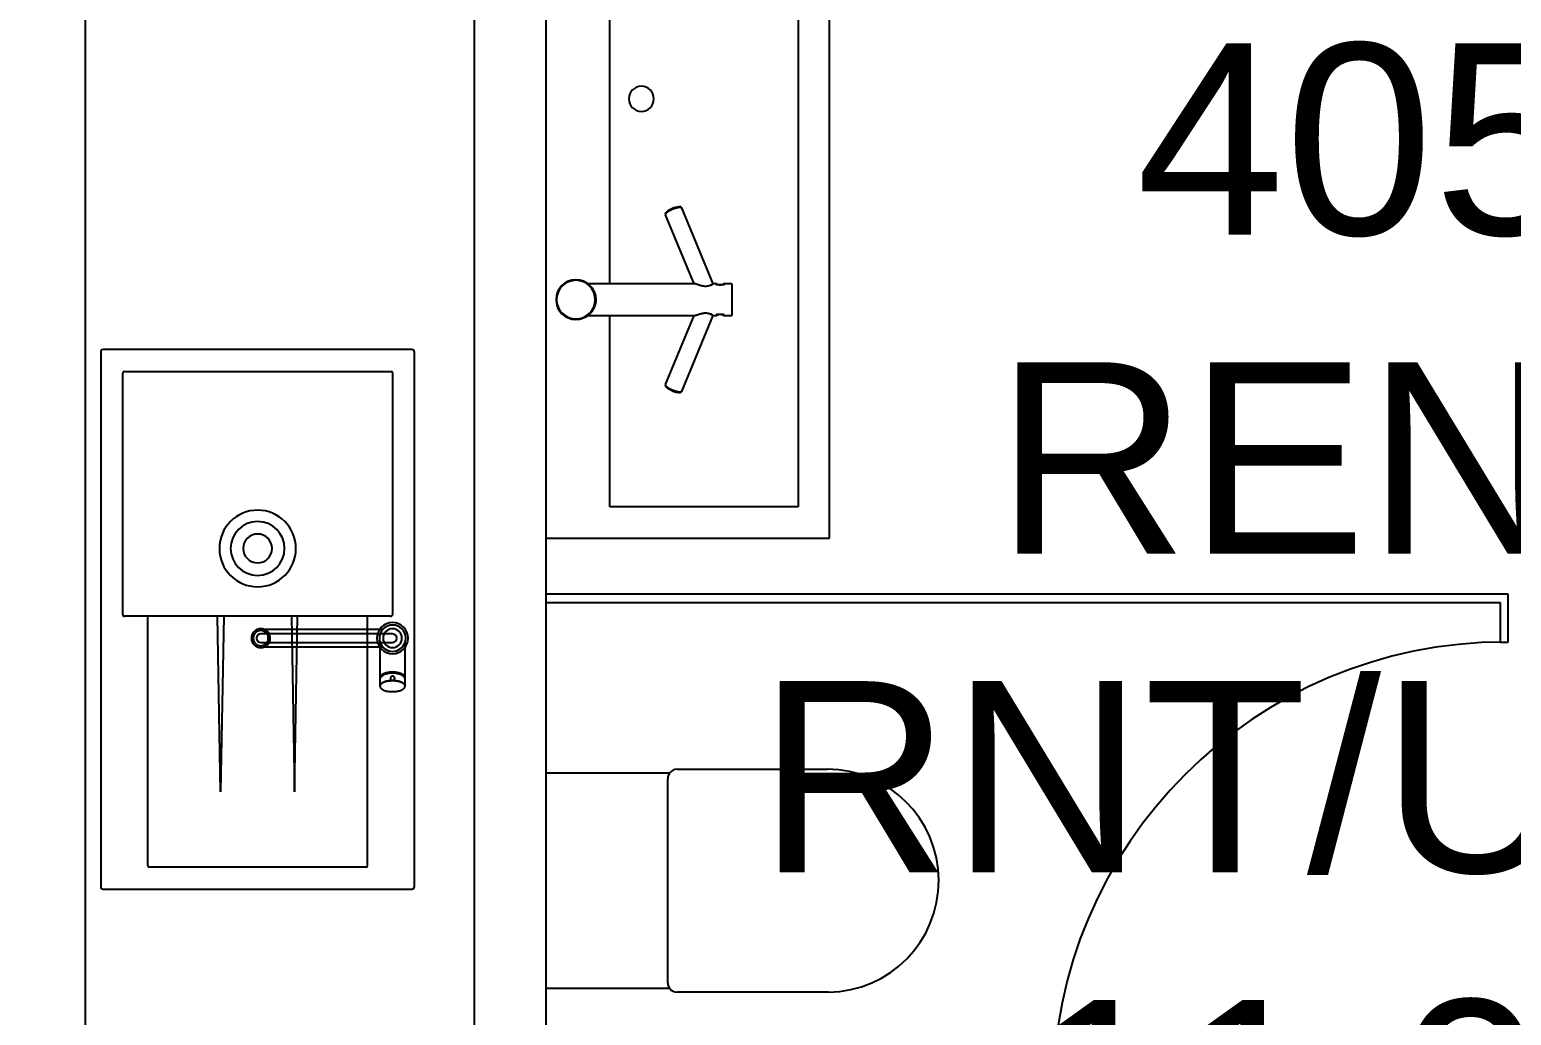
# Model space of a CAD drawing. Extents: x 14785 to 50894, y -3296 to 56414.
# Drawn here: x 26891 to 29252, y 4059 to 5630 of the extents above; entities that cross this region are included whole.
import ezdxf

# ---------------------------------------------------------------- set-up
doc = ezdxf.new("R2010")
doc.units = 0
doc.header["$MEASUREMENT"] = 0
for name, color, linetype in [('A-Door', 252, 'CONTINUOUS'), ('A-Joinery__Built-In', 252, 'CONTINUOUS'), ('A-Wall__Brick', 7, 'CONTINUOUS'), ('A-Wall__Partition', 252, 'CONTINUOUS'), ('H-Fixtures__Sanitary', 252, 'CONTINUOUS'), ('H-Fixtures__Sink', 252, 'CONTINUOUS'), ('RM$', 7, 'CONTINUOUS'), ('RM$TXT', 4, 'CONTINUOUS')]:
    doc.layers.add(name, color=color, linetype=linetype)
doc.styles.add('Arial', font='arial.ttf')

msp = doc.modelspace()

# ---------------------------------------------------------------- linework, layer by layer
at = {"layer": 'A-Door', "color": 252}
msp.add_arc((29241.4, 3934.2), 720, 90, 180, dxfattribs=at)
at = {"layer": 'A-Joinery__Built-In'}
msp.add_line((26979.1, 6323.9), (26979.1, 2616.9), dxfattribs=at)
at = {"layer": 'A-Wall__Brick'}
for p, q in [((27599.1, 6323.9), (27599.1, 2616.9)), ((27714.1, 2050.4), (27714.1, 6313.9))]:
    msp.add_line(p, q, dxfattribs=at)
at = {"layer": 'A-Wall__Partition'}
for p, q in [((29247.1, 4730.4), (27715.6, 4730.4)), ((29247.1, 4654.2), (29247.1, 4730.4)), ((27714.1, 4717.4), (29234.1, 4717.4)), ((29234.1, 4717.4), (29234.1, 4654.2)), ((29234.1, 4654.2), (29247.1, 4654.2))]:
    msp.add_line(p, q, dxfattribs=at)
at = {"layer": 'H-Fixtures__Sanitary'}
for p, q in [((27714.1, 4445.6), (27910.8, 4445.6)), ((27922.6, 4451.4), (28161.9, 4451.4)), ((27907.6, 4111.4), (27907.6, 4436.4)), ((27910.8, 4102.1), (27714.1, 4102.1)), ((28164, 4096.4), (27922.6, 4096.4))]:
    msp.add_line(p, q, dxfattribs=at)
for centre, radius, start, end in [((27922.6, 4436.4), 15, 134.844, 180), ((27922.6, 4436.4), 15, 90, 141.8647), ((28162, 4273.9), 177.5, 270.6523, 90.0336), ((27922.6, 4111.4), 15, 180, 226.7594), ((27922.6, 4111.4), 15, 218.1353, 270)]:
    msp.add_arc(centre, radius, start, end, dxfattribs=at)
at = {"layer": 'H-Fixtures__Sink'}
for p, q in [((28165.6, 4819.9), (28165.6, 6219.9)), ((28115.6, 6169.9), (28115.6, 4869.9)), ((27815.6, 5225.3), (27815.6, 5814.5)), ((27903.8, 5337.2), (27903.7, 5335.6)), ((27929.9, 5346.4), (27928.7, 5347.5)), ((27980.2, 5225.3), (27930.2, 5346.1)), ((27903.8, 5335.2), (27949.4, 5225)), ((27949.7, 5225.3), (27780.3, 5225.3)), ((27985.7, 5225.3), (27980.2, 5225.3)), ((27985.7, 5225.3), (27985.7, 5222.2)), ((27985.7, 5224.9), (27985.7, 5225.3)), ((27996.4, 5223.3), (27985.7, 5223.3)), ((27985.7, 5223.3), (27985.7, 5222.8)), ((27985.7, 5222.5), (27985.7, 5223.3)), ((28009.8, 5225.3), (27996.4, 5225.3)), ((27996.4, 5222.2), (27996.4, 5225.3)), ((27996.4, 5225.3), (27996.4, 5224.9)), ((27996.4, 5222.8), (27996.4, 5223.3)), ((27996.4, 5223.3), (27996.4, 5222.5)), ((28009.8, 5225.3), (28009.8, 5174.5)), ((28009.8, 5224.4), (28009.8, 5225.3)), ((27780.3, 5174.5), (27949.7, 5174.5)), ((27815.6, 4869.9), (27815.6, 5174.5)), ((27949.4, 5174.7), (27903.8, 5064.6)), ((27930.2, 5053.7), (27980.2, 5174.5)), ((27980.2, 5174.5), (27985.7, 5174.5)), ((27985.7, 5177.5), (27985.7, 5174.5)), ((27985.7, 5176.5), (27985.7, 5177.3)), ((27985.7, 5177), (27985.7, 5176.5)), ((27985.7, 5176.5), (27996.4, 5176.5)), ((27985.7, 5174.5), (27985.7, 5174.8)), ((27996.4, 5174.5), (27996.4, 5177.5)), ((27996.4, 5177.3), (27996.4, 5176.5)), ((27996.4, 5176.5), (27996.4, 5177)), ((27996.4, 5174.8), (27996.4, 5174.5)), ((27996.4, 5174.5), (28009.8, 5174.5)), ((28009.8, 5174.5), (28009.8, 5175.3)), ((27004.1, 5116.4), (27004.1, 4264.4)), ((27421.6, 5120.4), (27008.1, 5120.4)), ((27500.1, 5120.4), (27421.6, 5120.4)), ((27504.1, 4264.4), (27504.1, 5116.4)), ((27039.1, 4698.4), (27039.1, 5082.4)), ((27042.1, 5085.4), (27467.6, 5085.4)), ((27469.1, 5083.9), (27469.1, 4698.4)), ((27903.7, 5064.2), (27903.8, 5062.6)), ((27928.7, 5052.3), (27929.9, 5053.3)), ((28115.6, 4869.9), (27815.6, 4869.9)), ((27715.6, 4819.9), (28165.6, 4819.9)), ((27466.1, 4695.4), (27042.1, 4695.4)), ((27079.1, 4298.2), (27079.1, 4695.4)), ((27195.2, 4415.7), (27190.2, 4695.4)), ((27200.1, 4695.4), (27195.2, 4415.7)), ((27308, 4695.4), (27312.9, 4415.7)), ((27312.9, 4415.7), (27317.9, 4695.4)), ((27429.1, 4297.7), (27429.1, 4695.4)), ((27469.1, 4667.4), (27259.1, 4667.4)), ((27259.1, 4653.4), (27469.1, 4653.4)), ((27453.4, 4674.4), (27264.5, 4674.4)), ((27449.1, 4654), (27449.1, 4584.3)), ((27489.1, 4584.3), (27489.1, 4654)), ((27264.5, 4646.4), (27453.4, 4646.4)), ((27426.7, 4295.4), (27081.9, 4295.4)), ((27008.1, 4260.4), (27500.1, 4260.4))]:
    msp.add_line(p, q, dxfattribs=at)
for centre, radius, start, end in [((27865.6, 5519.9), 20, 90, 270), ((27865.6, 5519.9), 20, 270, 90), ((27761.3, 5199.9), 31.7, 90, 270), ((27761.3, 5199.9), 30.8, 90, 270), ((27761.3, 5199.9), 31.7, 270, 90), ((27761.3, 5199.9), 30.8, 270, 90), ((27008.1, 5116.4), 4, 90, 180), ((27500.1, 5116.4), 4, 0, 90), ((27042.1, 5082.4), 3, 90, 180), ((27467.6, 5083.9), 1.5, 0, 90), ((27254.1, 4803.4), 61, 90, 270), ((27254.1, 4803.4), 61, 270, 90), ((27254.1, 4803.4), 43, 90, 270), ((27254.1, 4803.4), 43, 270, 90), ((27254.1, 4803.4), 23, 90, 270), ((27254.1, 4803.4), 23, 270, 90), ((27042.1, 4698.4), 3, 180, 270), ((27259.1, 4660.4), 15, 90, 270), ((27259.1, 4660.4), 15, 270, 90), ((27469.1, 4660.4), 25, 90, 270), ((27469.1, 4660.4), 21, 90, 270), ((27469.1, 4660.4), 15, 90, 270), ((27466.1, 4698.4), 3, 270, 0), ((27469.1, 4660.4), 25, 270, 90), ((27469.1, 4660.4), 21, 270, 90), ((27469.1, 4660.4), 15, 270, 90), ((27259.1, 4660.4), 12, 90, 270), ((27259.1, 4660.4), 7, 90, 270), ((27259.1, 4660.4), 12, 270, 90), ((27259.1, 4660.4), 15, 291.0395, 68.9605), ((27469.1, 4660.4), 21, 138.1897, 221.8103), ((27469.1, 4660.4), 21, 197.7528, 342.2472), ((27469.1, 4660.4), 7, 270, 90), ((27469.1, 4596.4), 3.5, 90, 270), ((27469.1, 4596.4), 3.5, 270, 90), ((27081.9, 4298.2), 2.82, 180, 270), ((27426.7, 4297.7), 2.35, 270, 0), ((27008.1, 4264.4), 4, 180, 270), ((27500.1, 4264.4), 4, 270, 0)]:
    msp.add_arc(centre, radius, start, end, dxfattribs=at)
for centre, major_axis, ratio, start_param, end_param in [((27916.4, 5342), (12.5, 5.2), 0.241922, 6.183311, 9.324904), ((27916.4, 5342), (12.5, 5.2), 0.241922, 3.041719, 3.303518), ((27916.4, 5057.8), (12.5, -5.2), 0.241922, 3.241467, 6.383059), ((27469.1, 4597.5), (20, 0), 0.442452, 0, 3.141593), ((27469.1, 4595.6), (20, 0), 0.442452, 0, 3.141593)]:
    msp.add_ellipse(centre, major_axis=major_axis, ratio=ratio, start_param=start_param, end_param=end_param, dxfattribs=at)
for points in [[(27930.2, 5345.7), (27930.2, 5346.2), (27929.7, 5346.8), (27927.4, 5347.1), (27923.8, 5346.5), (27919.3, 5345.3), (27914.6, 5343.5), (27910.2, 5341.3), (27906.6, 5339.1), (27904.3, 5337), (27903.7, 5335.9), (27903.7, 5335.5)], [(27979, 5175.4), (27978.7, 5175.6), (27977.9, 5176.1), (27976.9, 5176.7), (27976.3, 5177)], [(27903.7, 5064.3), (27903.7, 5063.8), (27904.3, 5062.8), (27906.6, 5060.7), (27910.2, 5058.5), (27914.6, 5056.3), (27919.3, 5054.5), (27923.8, 5053.2), (27927.4, 5052.7), (27929.7, 5052.9), (27930.2, 5053.6), (27930.2, 5054)]]:
    msp.add_open_spline(points, degree=3, dxfattribs=at)
for points, knots in [([(27780.3, 5225.3), (27780.5, 5225.3), (27780.9, 5225.1), (27781.5, 5224.5), (27781.9, 5224), (27782.3, 5223.7), (27782.7, 5223.3), (27783.3, 5222.7), (27784.2, 5221.8), (27785.1, 5220.9), (27785.7, 5220.2), (27786.1, 5219.7), (27786.3, 5219.4), (27786.6, 5219.1), (27786.9, 5218.6), (27787.5, 5217.7), (27788.4, 5216.5), (27789.2, 5215.1), (27789.8, 5213.9), (27790.2, 5213), (27790.6, 5212), (27791.1, 5210.7), (27791.7, 5209), (27792.3, 5206.8), (27792.9, 5203.8), (27793.1, 5200.7), (27793, 5197.5), (27792.7, 5195.2), (27792.3, 5193), (27791.7, 5190.8), (27791.1, 5189.1), (27790.7, 5187.9), (27790.4, 5187.3), (27790.2, 5186.7), (27789.9, 5186.1), (27789.5, 5185.2), (27788.9, 5184.1), (27788.1, 5182.9), (27787.3, 5181.8), (27786.8, 5181), (27786.4, 5180.4), (27786.1, 5180.1), (27785.4, 5179.2), (27784.2, 5177.9), (27783, 5176.8), (27782.5, 5176.3), (27782.3, 5176.1), (27782, 5175.8), (27781.4, 5175.2), (27780.8, 5174.6), (27780.4, 5174.5), (27780.3, 5174.5)], [0, 0, 0, 0, 0.055556, 0.083333, 0.097222, 0.111111, 0.125, 0.138889, 0.166667, 0.194444, 0.208333, 0.215278, 0.222222, 0.229167, 0.236111, 0.25, 0.277778, 0.305556, 0.319444, 0.333333, 0.347222, 0.361111, 0.388889, 0.416667, 0.444444, 0.5, 0.527778, 0.555556, 0.583333, 0.611111, 0.638889, 0.652778, 0.659722, 0.666667, 0.677083, 0.6875, 0.708333, 0.729167, 0.75, 0.770833, 0.776042, 0.78125, 0.791667, 0.833333, 0.875, 0.885417, 0.890625, 0.895833, 0.916667, 0.958333, 1, 1, 1, 1]), ([(27980.2, 5225.3), (27980.2, 5225.3), (27979.7, 5225), (27978.6, 5224.3), (27977.8, 5223.8), (27977.3, 5223.5), (27976.8, 5223.3), (27976.2, 5223), (27975.5, 5222.6), (27974.6, 5222.2), (27973.6, 5221.9), (27972.4, 5221.6), (27971.2, 5221.3), (27970.2, 5221.1), (27969.3, 5221.1), (27968.5, 5221), (27967.4, 5221), (27966.1, 5221.1), (27965.1, 5221.2), (27964.2, 5221.4), (27963.6, 5221.5), (27963, 5221.6), (27962.2, 5221.7), (27961.3, 5222), (27960.1, 5222.3), (27959, 5222.6), (27958, 5222.9), (27956.6, 5223.3), (27955, 5223.8), (27953.5, 5224.3), (27952.4, 5224.6), (27951.7, 5224.9), (27951.1, 5225), (27950.4, 5225.2), (27949.9, 5225.3), (27949.7, 5225.3)], [0, 0, 0, 0, 0.111111, 0.166667, 0.194444, 0.222222, 0.236111, 0.25, 0.277778, 0.305556, 0.333333, 0.361111, 0.388889, 0.416667, 0.430556, 0.444444, 0.472222, 0.5, 0.527778, 0.541667, 0.555556, 0.569444, 0.583333, 0.611111, 0.638889, 0.666667, 0.694444, 0.722222, 0.777778, 0.833333, 0.861111, 0.888889, 0.916667, 0.944444, 1, 1, 1, 1]), ([(27976.3, 5222.8), (27976.5, 5222.9), (27977, 5223.1), (27977.9, 5223.6), (27978.6, 5224.1), (27978.9, 5224.3), (27979, 5224.4)], [0.7777778, 0.7777778, 0.7777778, 0.7777778, 0.7916667, 0.8333333, 0.875, 0.8888889, 0.8888889, 0.8888889, 0.8888889]), ([(27996.4, 5224.9), (27996.4, 5224.8), (27996.2, 5224.5), (27995.5, 5224.1), (27994.9, 5223.9), (27994.6, 5223.7), (27994.2, 5223.6), (27993.9, 5223.5), (27993.7, 5223.4), (27993.4, 5223.3), (27992.8, 5223.2), (27992.3, 5223.1), (27991.8, 5223.1), (27991.5, 5223.1), (27991, 5223.1), (27990.5, 5223.1), (27989.8, 5223.1), (27989.2, 5223.2), (27988.7, 5223.3), (27988.4, 5223.4), (27988.1, 5223.5), (27987.8, 5223.6), (27987.4, 5223.7), (27987.1, 5223.9), (27986.7, 5224), (27986.3, 5224.3), (27985.8, 5224.6), (27985.7, 5224.8), (27985.7, 5224.9)], [0, 0, 0, 0, 0.111111, 0.222222, 0.25, 0.277778, 0.305556, 0.333333, 0.347222, 0.361111, 0.388889, 0.444444, 0.458333, 0.472222, 0.5, 0.527778, 0.555556, 0.611111, 0.638889, 0.652778, 0.666667, 0.694444, 0.722222, 0.75, 0.777778, 0.833333, 0.888889, 1, 1, 1, 1]), ([(27949.7, 5174.5), (27949.9, 5174.5), (27950.4, 5174.5), (27951.1, 5174.7), (27951.7, 5174.9), (27952.4, 5175.1), (27953.5, 5175.5), (27955, 5175.9), (27956.6, 5176.5), (27958, 5176.9), (27959, 5177.2), (27960.1, 5177.5), (27961.3, 5177.8), (27962.2, 5178), (27963, 5178.2), (27963.6, 5178.3), (27964.2, 5178.4), (27965.1, 5178.5), (27966.1, 5178.7), (27967.4, 5178.8), (27968.5, 5178.8), (27969.3, 5178.7), (27970.2, 5178.6), (27971.2, 5178.5), (27972.4, 5178.2), (27973.6, 5177.9), (27974.6, 5177.5), (27975.5, 5177.1), (27976.2, 5176.8), (27976.8, 5176.5), (27977.3, 5176.2), (27977.8, 5175.9), (27978.6, 5175.4), (27979.7, 5174.8), (27980.2, 5174.5), (27980.2, 5174.5)], [0, 0, 0, 0, 0.055556, 0.083333, 0.111111, 0.138889, 0.166667, 0.222222, 0.277778, 0.305556, 0.333333, 0.361111, 0.388889, 0.416667, 0.430556, 0.444444, 0.458333, 0.472222, 0.5, 0.527778, 0.555556, 0.569444, 0.583333, 0.611111, 0.638889, 0.666667, 0.694444, 0.722222, 0.75, 0.763889, 0.777778, 0.805556, 0.833333, 0.888889, 1, 1, 1, 1]), ([(27985.7, 5174.8), (27985.7, 5175), (27985.9, 5175.2), (27986.5, 5175.6), (27987.1, 5175.9), (27987.4, 5176), (27987.8, 5176.2), (27988.1, 5176.3), (27988.4, 5176.4), (27988.7, 5176.4), (27989.2, 5176.5), (27989.8, 5176.6), (27990.3, 5176.7), (27990.6, 5176.7), (27991, 5176.7), (27991.5, 5176.7), (27992.2, 5176.6), (27992.8, 5176.5), (27993.4, 5176.4), (27993.7, 5176.4), (27993.9, 5176.3), (27994.2, 5176.2), (27994.6, 5176), (27994.9, 5175.9), (27995.3, 5175.7), (27995.7, 5175.5), (27996.2, 5175.2), (27996.4, 5175), (27996.4, 5174.8)], [0, 0, 0, 0, 0.111111, 0.222222, 0.25, 0.277778, 0.305556, 0.333333, 0.347222, 0.361111, 0.388889, 0.444444, 0.458333, 0.472222, 0.5, 0.527778, 0.555556, 0.611111, 0.638889, 0.652778, 0.666667, 0.694444, 0.722222, 0.75, 0.777778, 0.833333, 0.888889, 1, 1, 1, 1]), ([(27469.1, 4592.8), (27466.4, 4592.8), (27461.2, 4592.3), (27454.6, 4590.3), (27450.9, 4587.9), (27449.3, 4585.7), (27448.9, 4584), (27449.3, 4582.3), (27450.9, 4580.1), (27453.8, 4578.1), (27457.9, 4576.6), (27461.4, 4575.8), (27465.1, 4575.3), (27467.7, 4575.2), (27469.1, 4575.2)], [0, 0, 0, 0, 0.125, 0.25, 0.375, 0.4375, 0.5, 0.5625, 0.625, 0.75, 0.8125, 0.875, 0.9375, 1, 1, 1, 1]), ([(27449.1, 4584.3), (27449.1, 4584.8), (27449.3, 4585.8), (27450.2, 4587.2), (27451.7, 4588.6), (27454.3, 4590.2), (27458.9, 4591.8), (27465.5, 4592.8), (27475, 4592.8), (27483.5, 4590.7), (27488.2, 4587.3), (27489.1, 4585.3), (27489.1, 4584.3)], [0, 0, 0, 0, 0.055556, 0.111111, 0.166667, 0.222222, 0.333333, 0.444444, 0.555556, 0.777778, 0.888889, 1, 1, 1, 1]), ([(27469.1, 4575.2), (27471.7, 4575.2), (27476.9, 4575.7), (27483.6, 4577.6), (27487.3, 4580.1), (27488.8, 4582.3), (27489.2, 4584), (27488.8, 4585.7), (27487.3, 4587.9), (27484.3, 4589.9), (27480.2, 4591.3), (27476.8, 4592.1), (27473, 4592.6), (27470.4, 4592.8), (27469.1, 4592.8)], [0, 0, 0, 0, 0.125, 0.25, 0.375, 0.4375, 0.5, 0.5625, 0.625, 0.75, 0.8125, 0.875, 0.9375, 1, 1, 1, 1])]:
    msp.add_open_spline(points, degree=3, knots=knots, dxfattribs=at)
at = {"layer": 'RM$', "flags": 128}
msp.add_lwpolyline([(27599.1, 6323.9), (27599.1, 2098.9), (25045.1, 2098.9), (25045.1, 2723.9), (24410.5, 2723.9), (24365.5, 2723.7), (23898.1, 3611.7), (24357.1, 4483.9), (23893.8, 5364.2), (24356.8, 6243.9), (24314.7, 6323.9), (23897.9, 7115.7), (24064.9, 7432.9), (25045.1, 7432.9), (26979.1, 6429.1), (26979.1, 6323.9)], close=True, dxfattribs=at)
at = {"layer": 'RM$'}
msp.add_lwpolyline([(27714.1, 6313.9), (30304.1, 6313.9), (30304.1, 2050.4), (27714.1, 2050.4)], close=True, dxfattribs=at)

# ---------------------------------------------------------------- texts
at = {"layer": 'RM$TXT', "insert": (29009.1, 2758.5), "char_height": 304.8, "attachment_point": 8, "style": 'Arial'}
msp.add_mtext('405^M^JRENT^M^JRNT/UTIL^M^J11.04^M^JLICENCED^M^JSHARED^M^J', dxfattribs=at)

doc.saveas('drawing.dxf')
